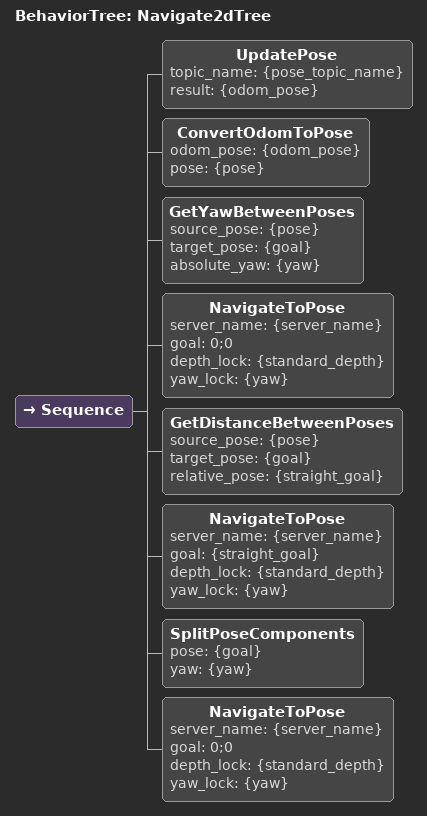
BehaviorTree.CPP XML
<root main_tree_to_execute = "Navigate2dTree" >
    <BehaviorTree ID="Navigate2dTree">
        <Sequence>
            <UpdatePose topic_name="{pose_topic_name}" result="{odom_pose}" />
            <ConvertOdomToPose odom_pose="{odom_pose}" pose="{pose}" />

            <GetYawBetweenPoses source_pose="{pose}" target_pose="{goal}" absolute_yaw="{yaw}" />
            <NavigateToPose server_name="{server_name}" goal="0;0" depth_lock="{standard_depth}" yaw_lock="{yaw}" />

            <GetDistanceBetweenPoses source_pose="{pose}" target_pose="{goal}" relative_pose="{straight_goal}"/>
            <NavigateToPose server_name="{server_name}" goal="{straight_goal}" depth_lock="{standard_depth}" yaw_lock="{yaw}" />

            <SplitPoseComponents pose="{goal}" yaw="{yaw}" />
            <NavigateToPose server_name="{server_name}" goal="0;0" depth_lock="{standard_depth}" yaw_lock="{yaw}" />
        </Sequence>
    </BehaviorTree>
</root>
